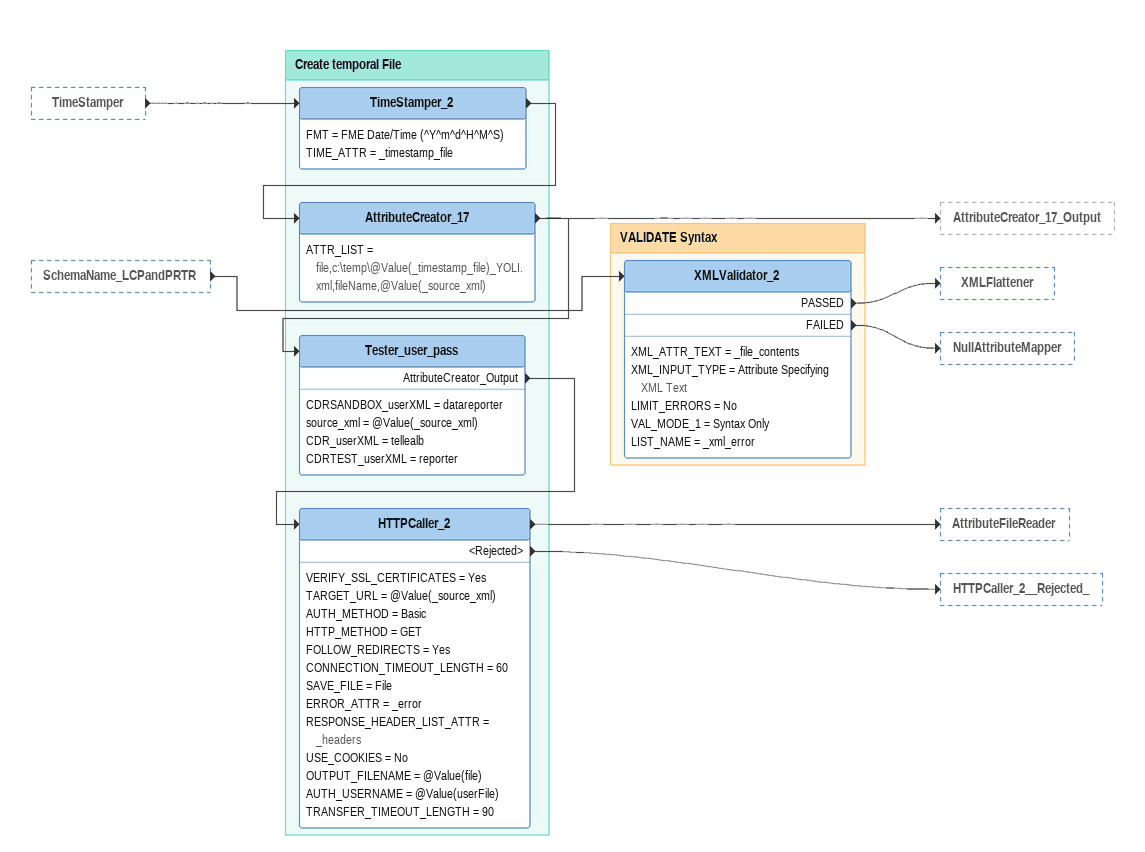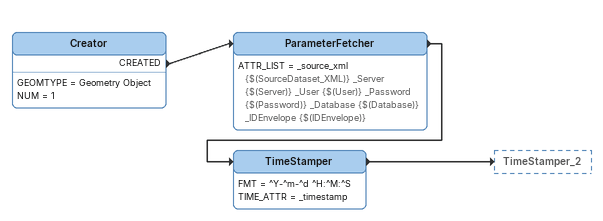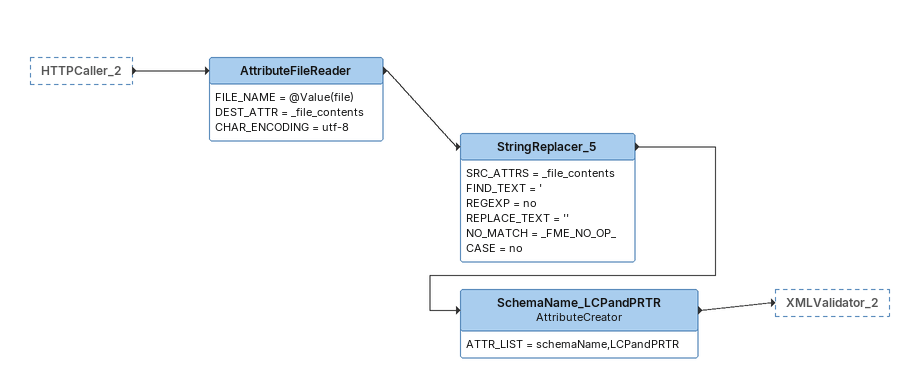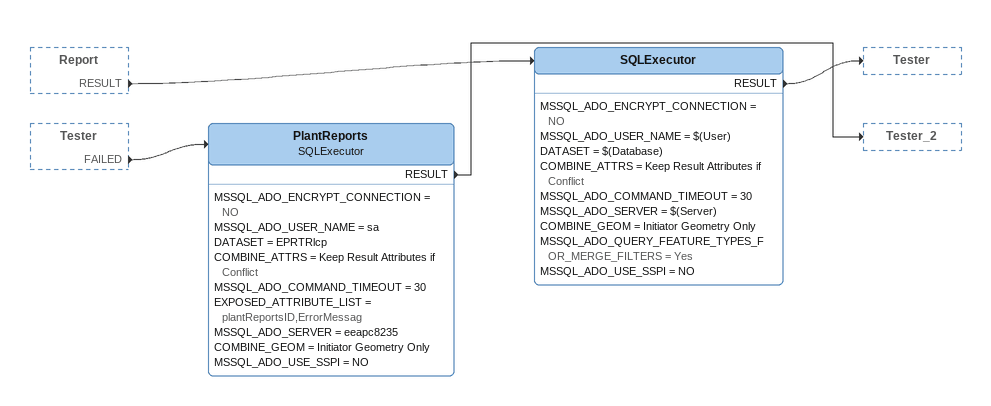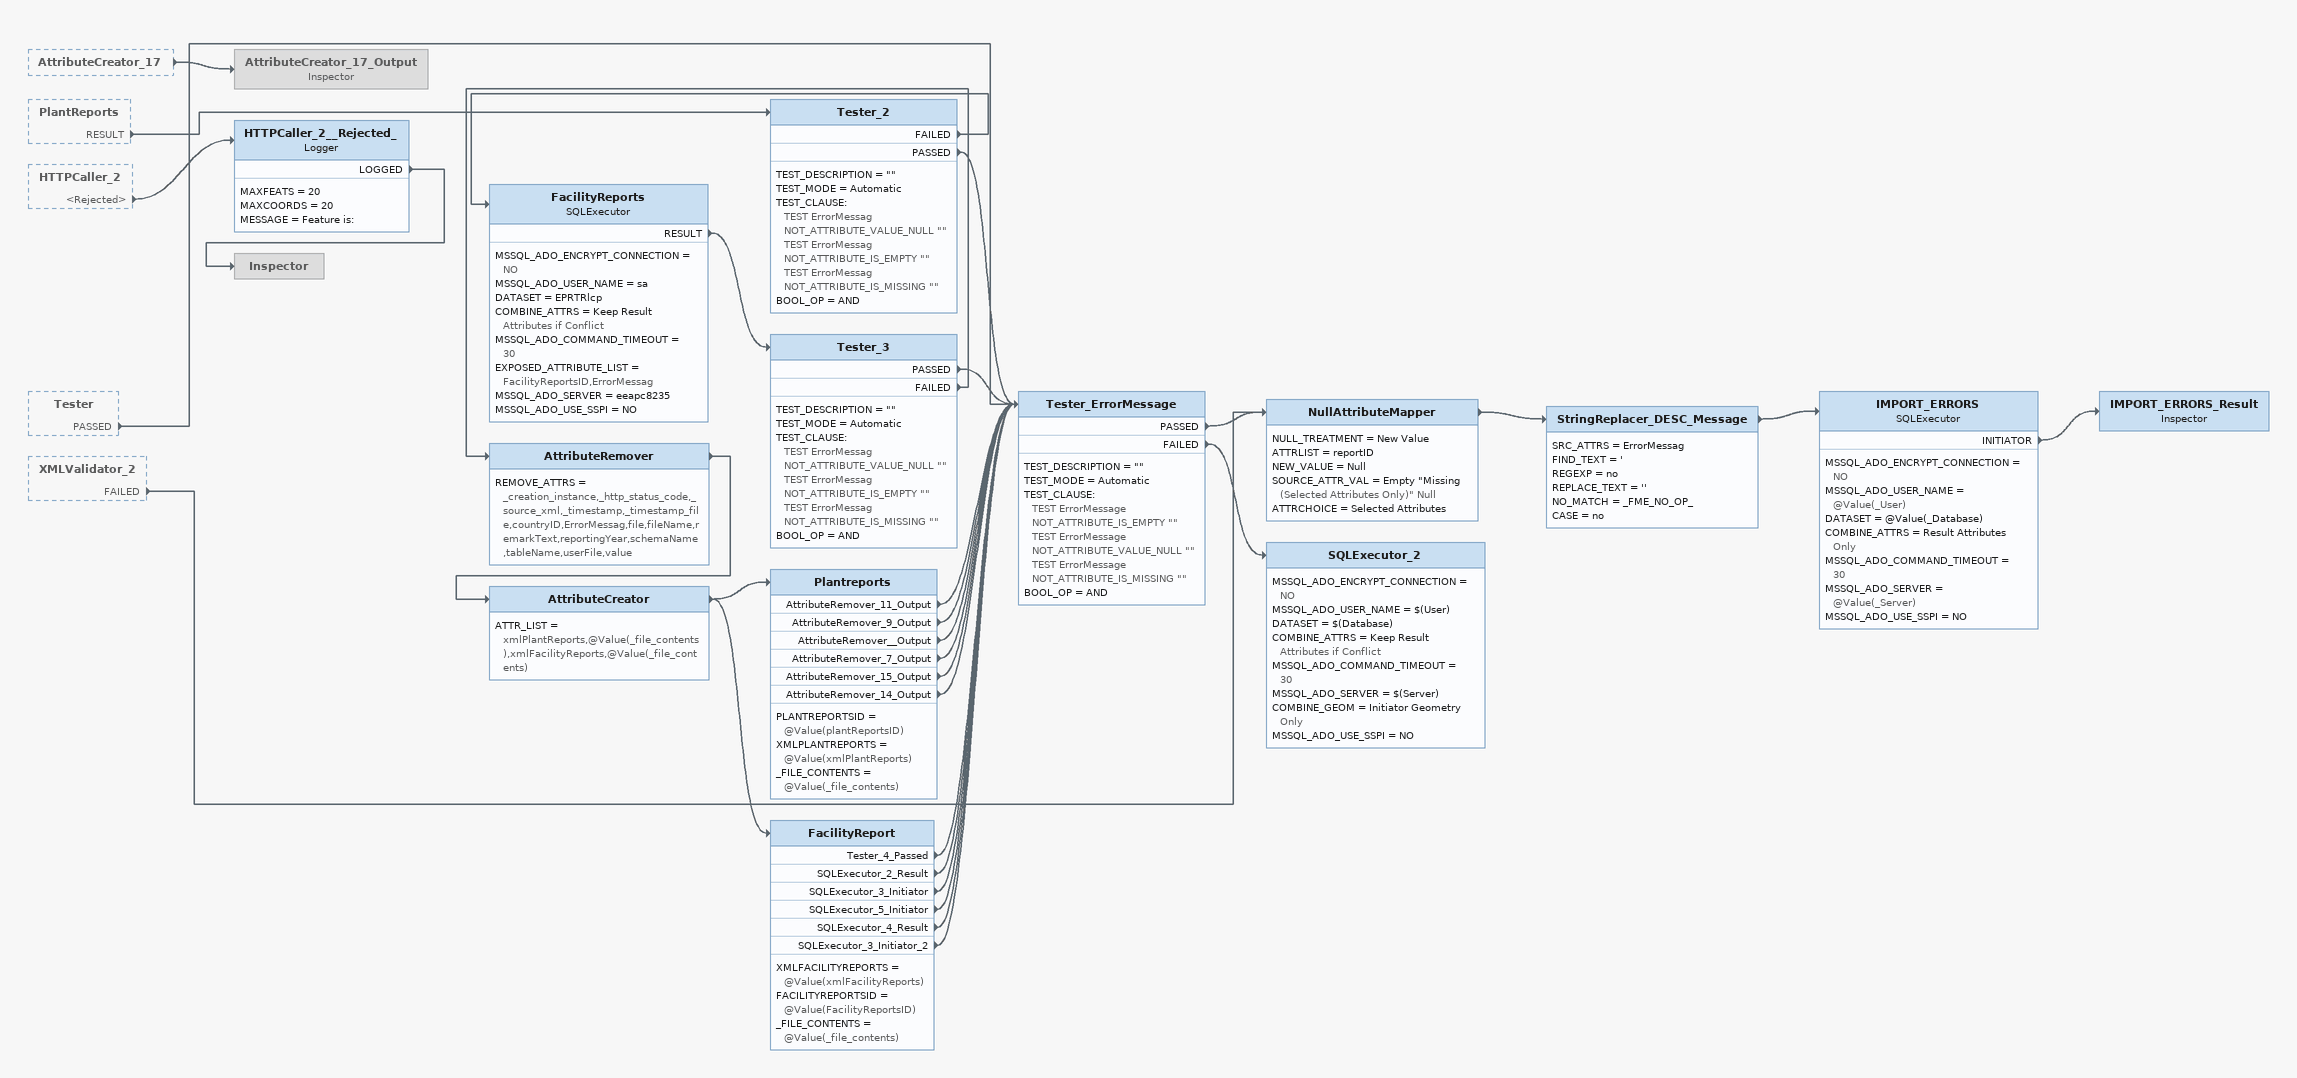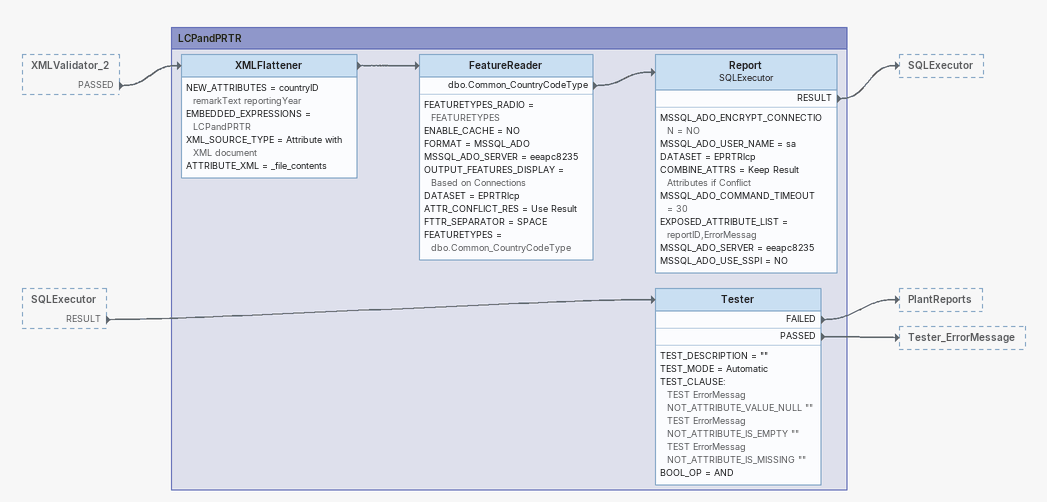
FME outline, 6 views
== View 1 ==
TimeStamper [outside]
    -> TimeStamper_2
SchemaName_LCPandPRTR [outside]
    -> XMLValidator_2

Bookmark: Create temporal File
TimeStamper_2
    FMT = FME Date/Time (^Y^m^d^H^M^S)
    TIME_ATTR = _timestamp_file
    -> AttributeCreator_17
AttributeCreator_17
    ATTR_LIST = file,c:\temp\@Value(_timestamp_file)_YOLI.xml,fileName,@Value(_source_xml)
    -> AttributeCreator_17_Output
    -> Tester_user_pass
Tester_user_pass
    CDRSANDBOX_userXML = datareporter
    source_xml = @Value(_source_xml)
    CDR_userXML = tellealb
    CDRTEST_userXML = reporter
    AttributeCreator_Output -> HTTPCaller_2
HTTPCaller_2
    VERIFY_SSL_CERTIFICATES = Yes
    TARGET_URL = @Value(_source_xml)
    AUTH_METHOD = Basic
    HTTP_METHOD = GET
    FOLLOW_REDIRECTS = Yes
    CONNECTION_TIMEOUT_LENGTH = 60
    SAVE_FILE = File
    ERROR_ATTR = _error
    RESPONSE_HEADER_LIST_ATTR = _headers
    USE_COOKIES = No
    OUTPUT_FILENAME = @Value(file)
    AUTH_USERNAME = @Value(userFile)
    TRANSFER_TIMEOUT_LENGTH = 90
    -> AttributeFileReader
    <Rejected> -> HTTPCaller_2__Rejected_

Bookmark: VALIDATE Syntax
XMLValidator_2
    XML_ATTR_TEXT = _file_contents
    XML_INPUT_TYPE = Attribute Specifying XML Text
    LIMIT_ERRORS = No
    VAL_MODE_1 = Syntax Only
    LIST_NAME = _xml_error
    PASSED -> XMLFlattener
    FAILED -> NullAttributeMapper

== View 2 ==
Creator
    GEOMTYPE = Geometry Object
    NUM = 1
    CREATED -> ParameterFetcher
ParameterFetcher
    ATTR_LIST = _source_xml {$(SourceDataset_XML)} _Server {$(Server)} _User {$(User)} _Password {$(Password)} _Database {$(Database)} _IDEnvelope {$(IDEnvelope)}
    -> TimeStamper
TimeStamper
    FMT = ^Y-^m-^d ^H:^M:^S
    TIME_ATTR = _timestamp
    -> TimeStamper_2

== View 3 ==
HTTPCaller_2 [outside]
    -> AttributeFileReader
AttributeFileReader
    FILE_NAME = @Value(file)
    DEST_ATTR = _file_contents
    CHAR_ENCODING = utf-8
    -> StringReplacer_5
StringReplacer_5
    SRC_ATTRS = _file_contents
    FIND_TEXT = '
    REGEXP = no
    REPLACE_TEXT = ''
    NO_MATCH = _FME_NO_OP_
    CASE = no
    -> SchemaName_LCPandPRTR
SchemaName_LCPandPRTR: AttributeCreator
    ATTR_LIST = schemaName,LCPandPRTR
    -> XMLValidator_2

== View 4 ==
Report [outside]
    RESULT -> SQLExecutor
Tester [outside]
    FAILED -> PlantReports
SQLExecutor
    MSSQL_ADO_ENCRYPT_CONNECTION = NO
    MSSQL_ADO_USER_NAME = $(User)
    DATASET = $(Database)
    COMBINE_ATTRS = Keep Result Attributes if Conflict
    MSSQL_ADO_COMMAND_TIMEOUT = 30
    MSSQL_ADO_SERVER = $(Server)
    COMBINE_GEOM = Initiator Geometry Only
    MSSQL_ADO_QUERY_FEATURE_TYPES_FOR_MERGE_FILTERS = Yes
    MSSQL_ADO_USE_SSPI = NO
    RESULT -> Tester
PlantReports: SQLExecutor
    MSSQL_ADO_ENCRYPT_CONNECTION = NO
    MSSQL_ADO_USER_NAME = sa
    DATASET = EPRTRlcp
    COMBINE_ATTRS = Keep Result Attributes if Conflict
    MSSQL_ADO_COMMAND_TIMEOUT = 30
    EXPOSED_ATTRIBUTE_LIST = plantReportsID,ErrorMessag
    MSSQL_ADO_SERVER = eeapc8235
    COMBINE_GEOM = Initiator Geometry Only
    MSSQL_ADO_USE_SSPI = NO
    RESULT -> Tester_2

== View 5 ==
AttributeCreator_17 [outside]
    -> AttributeCreator_17_Output
PlantReports [outside]
    RESULT -> Tester_2
HTTPCaller_2 [outside]
    <Rejected> -> HTTPCaller_2__Rejected_
Tester [outside]
    PASSED -> Tester_ErrorMessage
XMLValidator_2 [outside]
    FAILED -> NullAttributeMapper
Tester_2
    TEST_DESCRIPTION = ""
    TEST_MODE = Automatic
    TEST_CLAUSE:
      TEST ErrorMessag NOT_ATTRIBUTE_VALUE_NULL ""
      TEST ErrorMessag NOT_ATTRIBUTE_IS_EMPTY ""
      TEST ErrorMessag NOT_ATTRIBUTE_IS_MISSING ""
    BOOL_OP = AND
    FAILED -> FacilityReports
    PASSED -> Tester_ErrorMessage
FacilityReports: SQLExecutor
    MSSQL_ADO_ENCRYPT_CONNECTION = NO
    MSSQL_ADO_USER_NAME = sa
    DATASET = EPRTRlcp
    COMBINE_ATTRS = Keep Result Attributes if Conflict
    MSSQL_ADO_COMMAND_TIMEOUT = 30
    EXPOSED_ATTRIBUTE_LIST = FacilityReportsID,ErrorMessag
    MSSQL_ADO_SERVER = eeapc8235
    MSSQL_ADO_USE_SSPI = NO
    RESULT -> Tester_3
Tester_3
    TEST_DESCRIPTION = ""
    TEST_MODE = Automatic
    TEST_CLAUSE:
      TEST ErrorMessag NOT_ATTRIBUTE_VALUE_NULL ""
      TEST ErrorMessag NOT_ATTRIBUTE_IS_EMPTY ""
      TEST ErrorMessag NOT_ATTRIBUTE_IS_MISSING ""
    BOOL_OP = AND
    PASSED -> Tester_ErrorMessage
    FAILED -> AttributeRemover
AttributeRemover
    REMOVE_ATTRS = _creation_instance,_http_status_code,_source_xml,_timestamp,_timestamp_file,countryID,ErrorMessag,file,fileName,remarkText,reportingYear,schemaName,tableName,userFile,value
    -> AttributeCreator
AttributeCreator
    ATTR_LIST = xmlPlantReports,@Value(_file_contents),xmlFacilityReports,@Value(_file_contents)
    -> Plantreports
    -> FacilityReport
Plantreports
    PLANTREPORTSID = @Value(plantReportsID)
    XMLPLANTREPORTS = @Value(xmlPlantReports)
    _FILE_CONTENTS = @Value(_file_contents)
    AttributeRemover_11_Output -> Tester_ErrorMessage
    AttributeRemover_9_Output -> Tester_ErrorMessage
    AttributeRemover__Output -> Tester_ErrorMessage
    AttributeRemover_7_Output -> Tester_ErrorMessage
    AttributeRemover_15_Output -> Tester_ErrorMessage
    AttributeRemover_14_Output -> Tester_ErrorMessage
FacilityReport
    XMLFACILITYREPORTS = @Value(xmlFacilityReports)
    FACILITYREPORTSID = @Value(FacilityReportsID)
    _FILE_CONTENTS = @Value(_file_contents)
    Tester_4_Passed -> Tester_ErrorMessage
    SQLExecutor_2_Result -> Tester_ErrorMessage
    SQLExecutor_3_Initiator -> Tester_ErrorMessage
    SQLExecutor_5_Initiator -> Tester_ErrorMessage
    SQLExecutor_4_Result -> Tester_ErrorMessage
    SQLExecutor_3_Initiator_2 -> Tester_ErrorMessage
Tester_ErrorMessage
    TEST_DESCRIPTION = ""
    TEST_MODE = Automatic
    TEST_CLAUSE:
      TEST ErrorMessage NOT_ATTRIBUTE_IS_EMPTY ""
      TEST ErrorMessage NOT_ATTRIBUTE_VALUE_NULL ""
      TEST ErrorMessage NOT_ATTRIBUTE_IS_MISSING ""
    BOOL_OP = AND
    PASSED -> NullAttributeMapper
    FAILED -> SQLExecutor_2
NullAttributeMapper
    NULL_TREATMENT = New Value
    ATTRLIST = reportID
    NEW_VALUE = Null
    SOURCE_ATTR_VAL = Empty "Missing (Selected Attributes Only)" Null
    ATTRCHOICE = Selected Attributes
    -> StringReplacer_DESC_Message
StringReplacer_DESC_Message
    SRC_ATTRS = ErrorMessag
    FIND_TEXT = '
    REGEXP = no
    REPLACE_TEXT = ''
    NO_MATCH = _FME_NO_OP_
    CASE = no
    -> IMPORT_ERRORS
IMPORT_ERRORS: SQLExecutor
    MSSQL_ADO_ENCRYPT_CONNECTION = NO
    MSSQL_ADO_USER_NAME = @Value(_User)
    DATASET = @Value(_Database)
    COMBINE_ATTRS = Result Attributes Only
    MSSQL_ADO_COMMAND_TIMEOUT = 30
    MSSQL_ADO_SERVER = @Value(_Server)
    MSSQL_ADO_USE_SSPI = NO
    INITIATOR -> IMPORT_ERRORS_Result
IMPORT_ERRORS_Result: Inspector
SQLExecutor_2
    MSSQL_ADO_ENCRYPT_CONNECTION = NO
    MSSQL_ADO_USER_NAME = $(User)
    DATASET = $(Database)
    COMBINE_ATTRS = Keep Result Attributes if Conflict
    MSSQL_ADO_COMMAND_TIMEOUT = 30
    MSSQL_ADO_SERVER = $(Server)
    COMBINE_GEOM = Initiator Geometry Only
    MSSQL_ADO_USE_SSPI = NO
HTTPCaller_2__Rejected_: Logger
    MAXFEATS = 20
    MAXCOORDS = 20
    MESSAGE = Feature is:
    LOGGED -> Inspector
Inspector [off]
AttributeCreator_17_Output: Inspector [off]

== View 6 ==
XMLValidator_2 [outside]
    PASSED -> XMLFlattener
SQLExecutor [outside]
    RESULT -> Tester

Bookmark: LCPandPRTR
XMLFlattener
    NEW_ATTRIBUTES = countryID remarkText reportingYear
    EMBEDDED_EXPRESSIONS = LCPandPRTR
    XML_SOURCE_TYPE = Attribute with XML document
    ATTRIBUTE_XML = _file_contents
    -> FeatureReader
FeatureReader
    FEATURETYPES_RADIO = FEATURETYPES
    ENABLE_CACHE = NO
    FORMAT = MSSQL_ADO
    MSSQL_ADO_SERVER = eeapc8235
    OUTPUT_FEATURES_DISPLAY = Based on Connections
    DATASET = EPRTRlcp
    ATTR_CONFLICT_RES = Use Result
    FTTR_SEPARATOR = SPACE
    FEATURETYPES = dbo.Common_CountryCodeType
    dbo.Common_CountryCodeType -> Report
Report: SQLExecutor
    MSSQL_ADO_ENCRYPT_CONNECTION = NO
    MSSQL_ADO_USER_NAME = sa
    DATASET = EPRTRlcp
    COMBINE_ATTRS = Keep Result Attributes if Conflict
    MSSQL_ADO_COMMAND_TIMEOUT = 30
    EXPOSED_ATTRIBUTE_LIST = reportID,ErrorMessag
    MSSQL_ADO_SERVER = eeapc8235
    MSSQL_ADO_USE_SSPI = NO
    RESULT -> SQLExecutor
Tester
    TEST_DESCRIPTION = ""
    TEST_MODE = Automatic
    TEST_CLAUSE:
      TEST ErrorMessag NOT_ATTRIBUTE_VALUE_NULL ""
      TEST ErrorMessag NOT_ATTRIBUTE_IS_EMPTY ""
      TEST ErrorMessag NOT_ATTRIBUTE_IS_MISSING ""
    BOOL_OP = AND
    FAILED -> PlantReports
    PASSED -> Tester_ErrorMessage
